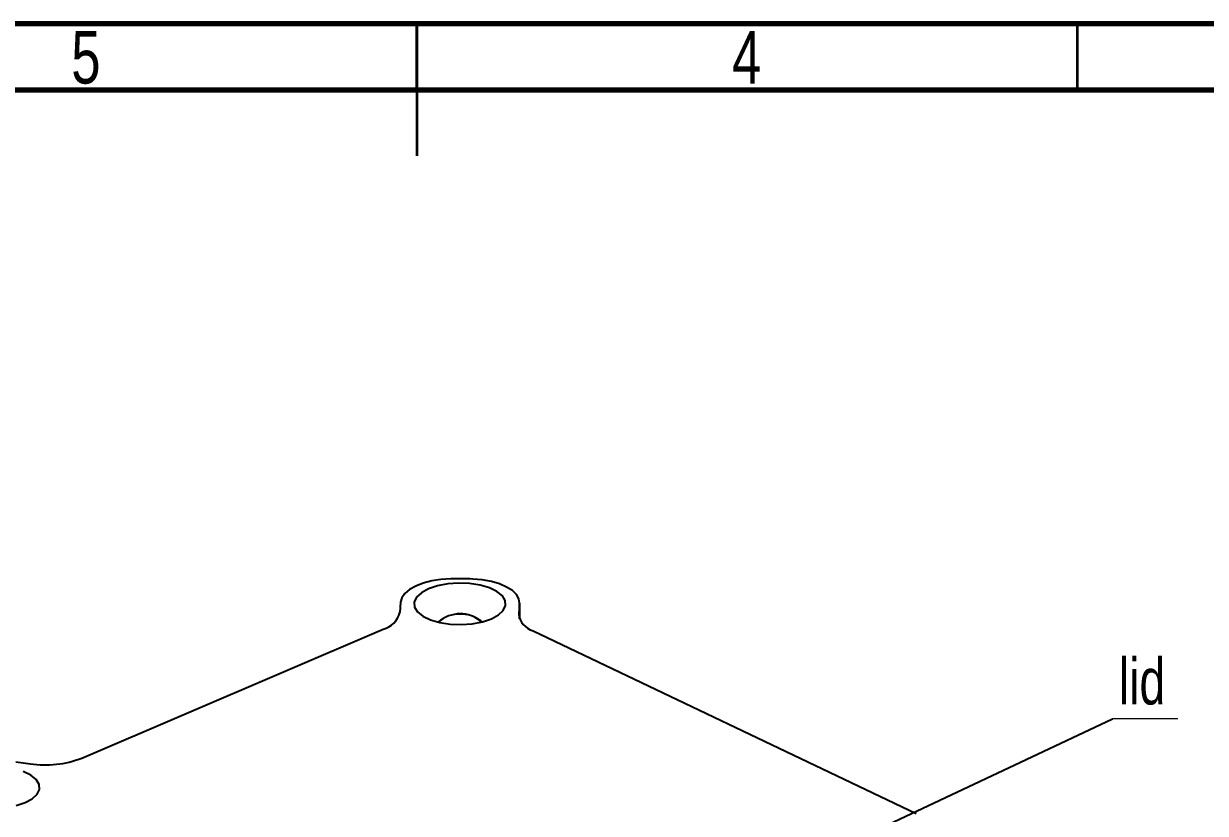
# Model space of a CAD drawing. Header units: millimetres. Extents: x 0 to 415, y 5 to 292.
# Drawn here: x 185.2 to 274.7, y 232.3 to 292 of the extents above; entities that cross this region are included whole.
import ezdxf

# ---------------------------------------------------------------- set-up
doc = ezdxf.new("R2010")
doc.units = ezdxf.units.MM
doc.linetypes.add('PHANTOM', pattern=[12.7, 6.35, -1.27, 1.27, -1.27, 1.27, -1.27])
doc.styles.add('SLDTEXTSTYLE0', font='TXT', dxfattribs={"width": 0.75})
doc.dimstyles.new('SLDDIMSTYLE0', dxfattribs={"dimtxt": 0.18, "dimasz": 1.44, "dimexe": 0, "dimexo": 0.0625, "dimgap": 0, "dimtad": 0, "dimtih": 1, "dimtoh": 1, "dimdec": 0, "dimrnd": 1e-09, "dimzin": 0, "dimdsep": 46, "dimtxsty": 'Standard', "dimblk1": 'DOT', "dimblk2": 'DOT', "dimsah": 1, "dimcen": 0.09, "dimadec": 0, "dimazin": 0, "dimtfac": 1.44, "dimtdec": 0, "dimtofl": 0, "dimtmove": 0, "dimatfit": 3, "dimldrblk": 'DOT', "dimfxl": 1, "dimfrac": 2, "dimtolj": 1, "dimtzin": 0, "dimarcsym": 0})

# ---------------------------------------------------------------- blocks, each defined once
blk = doc.blocks.new('SW_NOTE_0_2')
at = {"color": 0, "linetype": 'Continuous', "lineweight": 0}
blk.add_line((4.954, 0), (0, 0), dxfattribs=at)
at = {"color": 0, "linetype": 'Continuous', "lineweight": 0, "insert": (0.484, 4.591), "char_height": 3.5, "attachment_point": 1, "style": 'SLDTEXTSTYLE0'}
blk.add_mtext('lid', dxfattribs=at)
blk = doc.blocks.new('_Dot')
at = {"color": 0, "linetype": 'ByBlock', "lineweight": -2}
blk.add_line((-0.5, 0), (-1, 0), dxfattribs=at)
at = {"color": 0, "linetype": 'ByBlock', "const_width": 0.5}
blk.add_lwpolyline([(-0.25, 0, 1), (0.25, 0, 1)], format="xyb", close=True, dxfattribs=at)

msp = doc.modelspace()

# ---------------------------------------------------------------- linework, layer by layer
at = {"color": 7, "linetype": 'Continuous', "lineweight": 70}
for p, q in [((15, 292), (415, 292)), ((20, 287), (410, 287))]:
    msp.add_line(p, q, dxfattribs=at)
at = {"color": 7, "linetype": 'Continuous', "lineweight": 35}
for p, q in [((215, 292), (215, 282)), ((215, 287), (215, 292)), ((265, 287), (265, 292))]:
    msp.add_line(p, q, dxfattribs=at)
at = {"color": 7, "linetype": 'Continuous', "lineweight": 25}
for p, q in [((213.771, 248.246), (213.716, 247.456)), ((222.766, 248.155), (222.711, 247.365)), ((222.774, 246.983), (222.768, 248.216)), ((189.65, 236.443), (212.455, 246.193)), ((223.793, 246.078), (252.785, 232.267)), ((184.65, 236.161), (185.756, 236.015))]:
    msp.add_line(p, q, dxfattribs=at)
at = {"color": 8, "linetype": 'Continuous', "lineweight": 25}
for p, q in [((222.766, 248.155), (222.772, 246.989)), ((222.711, 247.365), (222.712, 247.243))]:
    msp.add_line(p, q, dxfattribs=at)
at = {"color": 7, "linetype": 'Continuous', "lineweight": 25, "flags": 128}
for points in [[(217.561, 250.006), (216.826, 249.955), (216.124, 249.843), (215.478, 249.675), (214.912, 249.457), (214.443, 249.195), (214.09, 248.899), (213.863, 248.579), (213.771, 248.246)], [(220.638, 246.985), (221.174, 247.277), (221.541, 247.617), (221.718, 247.987), (221.694, 248.364), (221.47, 248.727), (221.06, 249.054), (220.488, 249.327), (219.786, 249.529), (218.995, 249.649), (218.162, 249.681), (217.335, 249.621), (216.562, 249.474), (215.888, 249.248), (215.351, 248.956), (214.984, 248.616), (214.807, 248.246), (214.831, 247.869), (215.055, 247.506), (215.465, 247.179), (216.038, 246.906), (216.739, 246.704), (217.53, 246.584), (218.363, 246.552), (219.19, 246.612), (219.963, 246.759), (220.638, 246.985)], [(222.766, 248.155), (222.721, 248.489), (222.539, 248.813), (222.227, 249.116), (221.796, 249.387), (221.261, 249.617), (220.639, 249.798), (219.954, 249.923), (219.227, 249.99)], [(185.364, 233.082), (185.9, 233.374), (186.267, 233.714), (186.444, 234.084), (186.42, 234.461), (186.196, 234.824), (185.786, 235.151), (185.214, 235.424)], [(184.689, 232.856), (185.364, 233.082)]]:
    msp.add_lwpolyline(points, dxfattribs=at)
at = {"color": 7, "linetype": 'PHANTOM', "lineweight": 18, "flags": 128}
msp.add_lwpolyline([(219.91, 246.746), (219.833, 246.845), (219.51, 247.067), (219.037, 247.224), (218.472, 247.299), (217.883, 247.282), (217.34, 247.175), (216.91, 246.991), (216.643, 246.752), (216.629, 246.729)], dxfattribs=at)
at = {"color": 7, "linetype": 'Continuous', "lineweight": 25}
for centre, radius, start, end in [((218.17, 227.909), 22.105, 87.25878, 91.57772), ((211.997, 247.91), 1.777, 284.94214, 345.21264), ((218.279, 244.879), 2.479, 48.85701, 131.72946), ((224.22, 247.535), 1.519, 186.43406, 253.64758), ((186.878, 243.746), 7.812, 261.74368, 290.78939)]:
    msp.add_arc(centre, radius, start, end, dxfattribs=at)

# ---------------------------------------------------------------- block references
at = {"color": 7, "linetype": 'Continuous', "lineweight": 0}
msp.add_blockref('SW_NOTE_0_2', (267.631, 239.412), dxfattribs=at)

# ---------------------------------------------------------------- texts
at = {"color": 7, "linetype": 'Continuous', "lineweight": 0, "char_height": 3.969, "attachment_point": 2, "style": 'SLDTEXTSTYLE0'}
for s, insert in [('5', (189.96, 291.439)), ('4', (239.96, 291.439))]:
    msp.add_mtext(s, dxfattribs=dict(at, insert=insert))

# ---------------------------------------------------------------- leaders
at = {"color": 7, "linetype": 'Continuous', "lineweight": 0}
msp.add_leader([(248.048, 230.18), (267.631, 239.412)], dimstyle='SLDDIMSTYLE0', dxfattribs=at)

doc.saveas('drawing.dxf')
